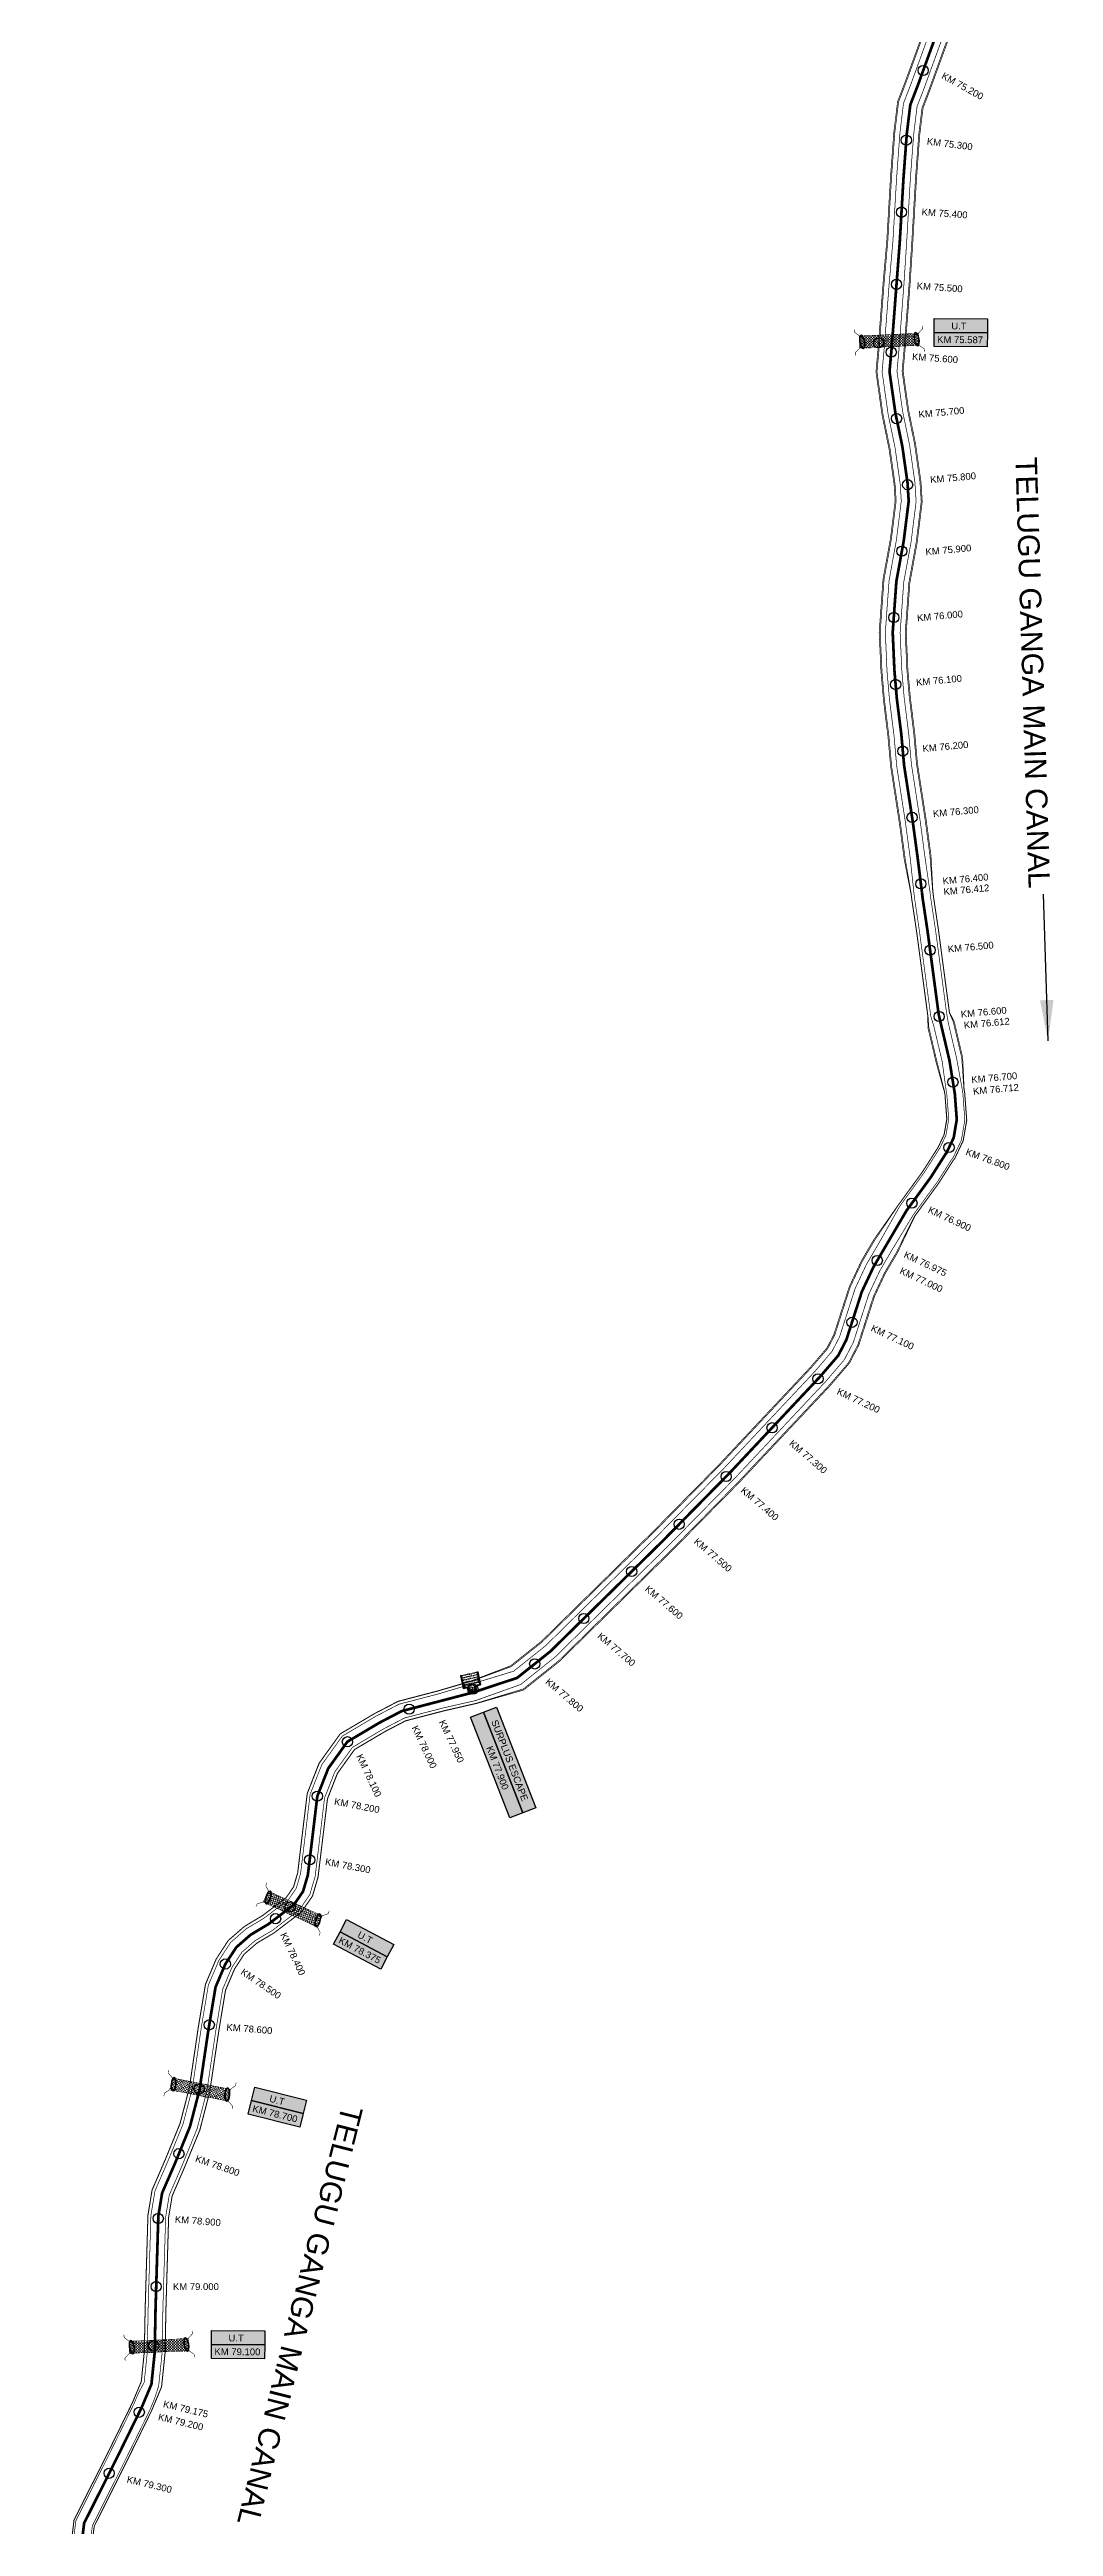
# Model space of a CAD drawing. Header units: inches. Extents: x 85036 to 260440, y 1649183 to 1742360.
# Drawn here: x 93345 to 94820, y 1663757 to 1667395 of the extents above; entities that cross this region are included whole.
import ezdxf

# ---------------------------------------------------------------- set-up
doc = ezdxf.new("R2010")
doc.units = ezdxf.units.IN
doc.header["$MEASUREMENT"] = 0
doc.header["$PDMODE"] = 32
doc.header["$PDSIZE"] = 15
doc.linetypes.add('ACAD_ISO02W100', pattern=[15, 12, -3])
for name, color, linetype in [('bed with', 5, 'Continuous'), ('chainage', 7, 'Continuous'), ('laying', 4, 'Continuous'), ('lining', 4, 'Continuous'), ('STREAM', 4, 'Continuous'), ('Stu coo', 3, 'Continuous'), ('top of bund', 1, 'Continuous'), ('UT', 173, 'ACAD_ISO02W100'), ('V', 6, 'Continuous'), ('ZSTU', 7, 'Continuous')]:
    doc.layers.add(name, color=color, linetype=linetype)
doc.styles.get("Standard").update_dxf_attribs({"font": 'arial.ttf'})
doc.dimstyles.get("Standard").update_dxf_attribs({"dimtxt": 0.18, "dimasz": 0.18, "dimexe": 0.18, "dimexo": 0.0625, "dimgap": 0.09, "dimtad": 0, "dimtih": 1, "dimtoh": 1, "dimdec": 4, "dimzin": 0, "dimdsep": 46, "dimtxsty": 'Standard', "dimcen": 0.09, "dimadec": 0, "dimazin": 0, "dimtfac": 1, "dimtdec": 4, "dimtofl": 0, "dimtmove": 0, "dimatfit": 3, "dimfxl": 1, "dimtolj": 1, "dimtzin": 0, "dimarcsym": 0})

# ---------------------------------------------------------------- blocks, each defined once
blk = doc.blocks.new('GGF')
at = {"layer": 'STREAM'}
h = blk.add_hatch(dxfattribs=at)
h.set_pattern_fill('DASH', color=256, scale=10, angle=-6.0827, style=0)
h.set_pattern_definition([(353.91726508, (-115347.3726, 1016.3876), (1.3754179499, 1.1105068496), [1.25, -1.25])])
h.paths.add_polyline_path([(406186.8, 1485623.9), (406186.3, 1485618.2), (406185.8, 1485612.4), (406242.6, 1485608.9), (406242.9, 1485614.6), (406243.1, 1485620.4)])
at = {"layer": 'laying', "linetype": 'ByBlock', "extrusion": (0, 0, -1)}
for centre in [(406188.8, 1485618.1), (406240.8, 1485615)]:
    blk.add_ellipse(centre, major_axis=(0.4, -6.37), ratio=0.388717, dxfattribs=at)
at = {"layer": 'laying', "linetype": 'ByBlock'}
for points in [[(406189.2, 1485612.2), (406189.1, 1485612.2), (406189.1, 1485612.2), (406188.9, 1485612.3), (406188.8, 1485612.4), (406188.5, 1485612.6), (406188.4, 1485612.8), (406188, 1485613.3), (406187.7, 1485613.9), (406187.3, 1485615.2), (406187.1, 1485615.9), (406186.9, 1485617.5), (406186.8, 1485618.3), (406186.8, 1485619.9), (406186.9, 1485620.7), (406187.2, 1485622.1), (406187.4, 1485622.7), (406187.7, 1485623.4), (406187.9, 1485623.6), (406188.1, 1485623.8), (406188.2, 1485623.9), (406188.4, 1485624), (406188.5, 1485624), (406188.6, 1485623.9), (406188.7, 1485623.9), (406189, 1485623.8), (406189.1, 1485623.6), (406189.4, 1485623.3), (406189.5, 1485623.1), (406190, 1485622.3), (406190.2, 1485621.6), (406190.6, 1485620), (406190.8, 1485619), (406190.9, 1485617.2), (406190.8, 1485616.3), (406190.6, 1485614.6), (406190.4, 1485613.9), (406190.1, 1485613), (406189.9, 1485612.8), (406189.6, 1485612.4), (406189.5, 1485612.4), (406189.3, 1485612.3), (406189.3, 1485612.2), (406189.2, 1485612.2)], [(406241.2, 1485609.1), (406241.1, 1485609.1), (406241, 1485609.1), (406240.8, 1485609.2), (406240.7, 1485609.3), (406240.5, 1485609.5), (406240.4, 1485609.6), (406240, 1485610.2), (406239.7, 1485610.7), (406239.3, 1485612), (406239.1, 1485612.8), (406238.9, 1485614.4), (406238.8, 1485615.2), (406238.8, 1485616.8), (406238.9, 1485617.6), (406239.1, 1485618.9), (406239.3, 1485619.5), (406239.7, 1485620.2), (406239.8, 1485620.4), (406240.1, 1485620.7), (406240.2, 1485620.8), (406240.4, 1485620.8), (406240.4, 1485620.8), (406240.6, 1485620.8), (406240.7, 1485620.8), (406241, 1485620.6), (406241.1, 1485620.5), (406241.4, 1485620.2), (406241.5, 1485620), (406241.9, 1485619.2), (406242.2, 1485618.5), (406242.6, 1485616.8), (406242.7, 1485615.9), (406242.8, 1485614.1), (406242.8, 1485613.1), (406242.6, 1485611.5), (406242.4, 1485610.7), (406242, 1485609.9), (406241.9, 1485609.6), (406241.6, 1485609.3), (406241.5, 1485609.2), (406241.3, 1485609.1), (406241.2, 1485609.1), (406241.2, 1485609.1)]]:
    blk.add_open_spline(points, degree=3, knots=[0, 0, 0, 0, 0.189072, 0.189072, 0.378144, 0.378144, 0.567217, 0.567217, 0.964238, 0.964238, 1.36126, 1.36126, 1.758281, 1.758281, 2.155303, 2.155303, 2.552324, 2.552324, 2.807761, 2.807761, 3.01244, 3.01244, 3.217119, 3.217119, 3.421798, 3.421798, 3.626477, 3.626477, 3.831155, 3.831155, 4.280923, 4.280923, 4.73069, 4.73069, 5.180458, 5.180458, 5.630225, 5.630225, 5.896844, 5.896844, 6.112115, 6.112115, 6.283185, 6.283185, 6.283185, 6.283185], dxfattribs=at)
at = {"layer": 'UT', "ltscale": 0.2, "const_width": 0.5}
for points in [[(406181, 1485605.6), (406181.2, 1485608.6), (406185.8, 1485612.4), (406186.3, 1485618.2), (406186.8, 1485623.9), (406182.5, 1485628), (406182.5, 1485631)], [(406185.8, 1485612.4), (406242.6, 1485608.9)], [(406186.8, 1485623.9), (406243.1, 1485620.4)], [(406247.7, 1485627.4), (406247.6, 1485624.4), (406243.1, 1485620.4), (406242.9, 1485614.6), (406242.6, 1485608.9), (406247.1, 1485604.9), (406247.3, 1485602)]]:
    blk.add_lwpolyline(points, dxfattribs=at)
blk = doc.blocks.new('RGRGFG')
at = {"layer": 'V'}
h = blk.add_hatch(color=4, dxfattribs=at)
h.paths.add_polyline_path([(245045.3, 1724876.5), (245045.3, 1724857.9), (245052.9, 1724857.9), (245052.9, 1724847.7), (245061.8, 1724847.7), (245061.8, 1724857.9), (245069.4, 1724857.9), (245069.4, 1724876.5), (245070.4, 1724876.5), (245070.4, 1724856.9), (245062.8, 1724856.9), (245062.8, 1724846.7), (245051.9, 1724846.7), (245051.9, 1724856.9), (245044.3, 1724856.9), (245044.3, 1724876.5)])
h.paths.add_polyline_path([(245070.4, 1724876.5), (245070.4, 1724856.9)], flags=17)
h.paths.add_polyline_path([(245062.8, 1724856.9), (245062.8, 1724846.7)], flags=17)
h.paths.add_polyline_path([(245062.8, 1724856.9), (245070.4, 1724856.9)], flags=17)
edge = h.paths.add_edge_path(flags=17)
edge.add_line((245051.9, 1724846.7), (245062.8, 1724846.7))
edge.add_line((245051.9, 1724846.7), (245062.8, 1724846.7))
edge = h.paths.add_edge_path(flags=17)
edge.add_line((245044.3, 1724876.5), (245044.3, 1724856.9))
edge.add_line((245044.3, 1724856.9), (245051.9, 1724856.9))
edge.add_line((245051.9, 1724856.9), (245051.9, 1724846.7))
at = {"layer": 'V', "color": 4}
for points in [[(245044.3, 1724876.5), (245044.3, 1724856.9), (245051.9, 1724856.9), (245051.9, 1724846.7)], [(245044.3, 1724876.5), (245044.3, 1724856.9), (245051.9, 1724856.9), (245051.9, 1724846.7), (245062.8, 1724846.7), (245062.8, 1724856.9), (245070.4, 1724856.9), (245070.4, 1724876.5)], [(245044.3, 1724876.5), (245045.3, 1724876.5)], [(245045.3, 1724876.5), (245045.3, 1724857.9), (245052.9, 1724857.9), (245052.9, 1724847.7), (245061.8, 1724847.7), (245061.8, 1724857.9), (245069.4, 1724857.9), (245069.4, 1724876.5)], [(245047.3, 1724874.8), (245047.3, 1724876.5)], [(245047.3, 1724871.3), (245047.3, 1724873)], [(245047.3, 1724868), (245047.3, 1724869.6)], [(245049.6, 1724874.8), (245049.6, 1724876.5)], [(245049.6, 1724871.3), (245049.6, 1724873)], [(245049.6, 1724868), (245049.6, 1724869.6)], [(245051.9, 1724846.7), (245062.8, 1724846.7), (245062.8, 1724856.9), (245070.4, 1724856.9), (245070.4, 1724876.5)], [(245051.9, 1724874.8), (245051.9, 1724876.5)], [(245051.9, 1724871.3), (245051.9, 1724873)], [(245051.9, 1724868), (245051.9, 1724869.6)], [(245054, 1724874.8), (245054, 1724876.5)], [(245054, 1724871.3), (245054, 1724873)], [(245054, 1724868), (245054, 1724869.6)], [(245055.9, 1724874.8), (245055.9, 1724876.5)], [(245055.9, 1724871.3), (245055.9, 1724873)], [(245055.9, 1724868), (245055.9, 1724869.6)], [(245058.1, 1724874.8), (245058.1, 1724876.5)], [(245058.1, 1724871.3), (245058.1, 1724873)], [(245058.1, 1724868), (245058.1, 1724869.6)], [(245060.5, 1724874.8), (245060.5, 1724876.5)], [(245060.5, 1724871.3), (245060.5, 1724873)], [(245060.5, 1724868), (245060.5, 1724869.6)], [(245070.4, 1724876.5), (245070.4, 1724856.9), (245062.8, 1724856.9), (245062.8, 1724846.7)], [(245070.4, 1724876.5), (245070.4, 1724856.9), (245062.8, 1724856.9), (245062.8, 1724846.7)], [(245063.1, 1724874.8), (245063.1, 1724876.5)], [(245063.1, 1724871.3), (245063.1, 1724873)], [(245063.1, 1724868), (245063.1, 1724869.6)], [(245065.3, 1724874.8), (245065.3, 1724876.5)], [(245065.3, 1724871.3), (245065.3, 1724873)], [(245065.3, 1724868), (245065.3, 1724869.6)], [(245067.7, 1724874.8), (245067.7, 1724876.5)], [(245067.7, 1724871.3), (245067.7, 1724873)], [(245067.7, 1724868), (245067.7, 1724869.6)], [(245069.4, 1724876.5), (245070.4, 1724876.5)], [(245047.3, 1724864.2), (245047.3, 1724865.8)], [(245047.3, 1724860.7), (245047.3, 1724862.4)], [(245049.6, 1724864.2), (245049.6, 1724865.8)], [(245049.6, 1724860.7), (245049.6, 1724862.4)], [(245051.9, 1724864.2), (245051.9, 1724865.8)], [(245051.9, 1724860.7), (245051.9, 1724862.4)], [(245054, 1724864.2), (245054, 1724865.8)], [(245054, 1724860.7), (245054, 1724862.4)], [(245054, 1724857.7), (245054, 1724859.3)], [(245054, 1724854.5), (245054, 1724856.1)], [(245054, 1724848.3), (245054, 1724853.5)], [(245055.9, 1724864.2), (245055.9, 1724865.8)], [(245055.9, 1724860.7), (245055.9, 1724862.4)], [(245055.9, 1724857.7), (245055.9, 1724859.3)], [(245055.9, 1724854.5), (245055.9, 1724856.1)], [(245055.9, 1724848.3), (245055.9, 1724853.5)], [(245058.1, 1724864.2), (245058.1, 1724865.8)], [(245058.1, 1724860.7), (245058.1, 1724862.4)], [(245058.1, 1724857.7), (245058.1, 1724859.3)], [(245058.1, 1724854.5), (245058.1, 1724856.1)], [(245058.1, 1724848.3), (245058.1, 1724853.5)], [(245060.5, 1724864.2), (245060.5, 1724865.8)], [(245060.5, 1724860.7), (245060.5, 1724862.4)], [(245060.5, 1724857.7), (245060.5, 1724859.3)], [(245060.5, 1724854.5), (245060.5, 1724856.1)], [(245060.5, 1724848.3), (245060.5, 1724853.5)], [(245063.1, 1724864.2), (245063.1, 1724865.8)], [(245063.1, 1724860.7), (245063.1, 1724862.4)], [(245065.3, 1724864.2), (245065.3, 1724865.8)], [(245065.3, 1724860.7), (245065.3, 1724862.4)], [(245067.7, 1724864.2), (245067.7, 1724865.8)], [(245067.7, 1724860.7), (245067.7, 1724862.4)]]:
    blk.add_lwpolyline(points, dxfattribs=at)

msp = doc.modelspace()

# ---------------------------------------------------------------- hatches: boundary and pattern name
at = {"layer": 'ZSTU'}
h = msp.add_hatch(color=252, dxfattribs=at)
h.set_gradient(color1=(167, 88, 159), color2=(127, 67, 121), one_color=1, tint=0.38, name='CYLINDER')
h.paths.add_polyline_path([(94722.4, 1666958.8), (94722.5, 1666979.2), (94644.3, 1666979.7), (94644.1, 1666959.3)])
h.paths.add_polyline_path([(94646, 1666961.6), (94718.7, 1666961.1), (94718.8, 1666976.4), (94646.1, 1666976.9)], flags=24)
h = msp.add_hatch(color=135, dxfattribs=at)
h.set_gradient(color1=(141, 177, 78), color2=(107, 135, 59), one_color=1, tint=0.38, name='CYLINDER')
h.paths.add_polyline_path([(94644.4, 1667000.2), (94644.3, 1666979.7), (94722.5, 1666979.2), (94722.7, 1666999.7)])
h.paths.add_polyline_path([(94666.9, 1666981.9), (94694.4, 1666981.7), (94694.5, 1666997), (94667, 1666997.1)], flags=24)
h = msp.add_hatch(color=252, dxfattribs=at)
h.set_gradient(color1=(167, 88, 159), color2=(127, 67, 121), one_color=1, tint=0.38, name='CYLINDER')
h.paths.add_polyline_path([(94020.9, 1664797.8), (94039.9, 1664805.2), (93982.2, 1664952.8), (93963.1, 1664945.4)])
h.paths.add_polyline_path([(93982.6, 1664902.1), (94008.8, 1664834.3), (94023.1, 1664839.8), (93996.9, 1664907.7)], flags=24)
h = msp.add_hatch(color=135, dxfattribs=at)
h.set_gradient(color1=(141, 177, 78), color2=(107, 135, 59), one_color=1, tint=0.38, name='CYLINDER')
h.paths.add_polyline_path([(94001.3, 1664960.1), (93982.2, 1664952.8), (94039.9, 1664805.2), (94059, 1664812.5)])
h.paths.add_polyline_path([(93989.9, 1664940.7), (94037.3, 1664817.8), (94051.8, 1664823.4), (94004.4, 1664946.3)], flags=24)
h = msp.add_hatch(color=135, dxfattribs=at)
h.set_gradient(color1=(141, 177, 78), color2=(107, 135, 59), one_color=1, tint=0.38, name='CYLINDER')
h.paths.add_polyline_path([(93781.1, 1664648.2), (93771.5, 1664630.1), (93840.8, 1664593.6), (93850.3, 1664611.7)])
h.paths.add_polyline_path([(93792.6, 1664621.6), (93817, 1664608.7), (93824.1, 1664622.2), (93799.7, 1664635.1)], flags=24)
h = msp.add_hatch(color=252, dxfattribs=at)
h.set_gradient(color1=(167, 88, 159), color2=(127, 67, 121), one_color=1, tint=0.38, name='CYLINDER')
h.paths.add_polyline_path([(93831.2, 1664575.5), (93840.8, 1664593.6), (93771.5, 1664630.1), (93762, 1664612)])
h.paths.add_polyline_path([(93764.8, 1664613.2), (93829, 1664579.3), (93836.2, 1664592.8), (93771.9, 1664626.8)], flags=24)
h = msp.add_hatch(color=135, dxfattribs=at)
h.set_gradient(color1=(141, 177, 78), color2=(107, 135, 59), one_color=1, tint=0.38, name='CYLINDER')
h.paths.add_polyline_path([(93646.4, 1664402.2), (93641.4, 1664382.3), (93717.3, 1664363.3), (93722.3, 1664383.1)])
h.paths.add_polyline_path([(93663.9, 1664379.1), (93690.6, 1664372.3), (93694.3, 1664387.1), (93667.6, 1664393.9)], flags=24)
h = msp.add_hatch(color=252, dxfattribs=at)
h.set_gradient(color1=(167, 88, 159), color2=(127, 67, 121), one_color=1, tint=0.38, name='CYLINDER')
h.paths.add_polyline_path([(93712.3, 1664343.4), (93717.3, 1664363.3), (93641.4, 1664382.3), (93636.4, 1664362.5)])
h.paths.add_polyline_path([(93638.8, 1664364.3), (93709.3, 1664346.6), (93713.1, 1664361.4), (93642.6, 1664379.2)], flags=24)
h = msp.add_hatch(color=135, dxfattribs=at)
h.set_gradient(color1=(141, 177, 78), color2=(107, 135, 59), one_color=1, tint=0.38, name='CYLINDER')
h.paths.add_polyline_path([(93582.6, 1664044.5), (93582.5, 1664024), (93660.8, 1664023.5), (93660.9, 1664044)])
h.paths.add_polyline_path([(93605.1, 1664026.2), (93632.7, 1664026), (93632.8, 1664041.3), (93605.2, 1664041.4)], flags=24)
h = msp.add_hatch(color=252, dxfattribs=at)
h.set_gradient(color1=(167, 88, 159), color2=(127, 67, 121), one_color=1, tint=0.38, name='CYLINDER')
h.paths.add_polyline_path([(93660.6, 1664003.1), (93660.8, 1664023.5), (93582.5, 1664024), (93582.4, 1664003.6)])
h.paths.add_polyline_path([(93584.3, 1664005.9), (93656.9, 1664005.4), (93657.1, 1664020.7), (93584.4, 1664021.2)], flags=24)

# ---------------------------------------------------------------- linework, layer by layer
for p in [(94628.2, 1667364.6), (94603.4, 1667262.2), (94596.3, 1667156.3), (94589, 1667050.4), (94581.3, 1666950.7), (94589.1, 1666853.1), (94605.3, 1666756.1), (94596.9, 1666658.4), (94585, 1666560.9), (94587.7, 1666462.6), (94598.2, 1666364.8), (94611.9, 1666267.4), (94624.8, 1666169.8), (94638.3, 1666072.3), (94651.6, 1665974.8), (94671.9, 1665878.5), (94666.1, 1665782.4), (94611.6, 1665700.6), (94560.7, 1665616.4), (94523.6, 1665525.6), (94473.6, 1665442.5), (94406.2, 1665370.7), (94338.8, 1665299.1), (94269.7, 1665228.9), (94199.9, 1665159.5), (94129.7, 1665090.5), (94057.5, 1665023.8), (93872.9, 1664957.3), (93782.3, 1664909.5), (93738.1, 1664829.5), (93726.9, 1664736), (93676.8, 1664649.5), (93603, 1664582.9), (93579.3, 1664493.4), (93534.8, 1664304.3), (93504.4, 1664209), (93501.4, 1664109), (93476.5, 1663924.4), (93432.3, 1663834.8)]:
    msp.add_point(p)
at = {"color": 2}
for p in [(94562.5, 1666964.5), (93966.7, 1664986.7), (93698.3, 1664667), (93564.4, 1664399.6), (93497.7, 1664021.8)]:
    msp.add_point(p, dxfattribs=at)
at = {"layer": 'bed with', "const_width": 1}
for points in [[(94694.6, 1667567.1), (94685.5, 1667544.2), (94637.5, 1667419.8), (94610.3, 1667344.9), (94599, 1667315.7), (94598.9, 1667313.4), (94594, 1667272.6), (94589.1, 1667206.7), (94583.7, 1667113.7), (94578.2, 1667051.2)], [(94713.6, 1667560.2), (94704.4, 1667536.8), (94656.5, 1667412.7), (94629.3, 1667337.8), (94619.2, 1667311.7), (94614.2, 1667270.6), (94609.3, 1667205.3), (94603.9, 1667112.3), (94599.8, 1667049.5)], [(94578.2, 1667051.2), (94570.9, 1666956.3), (94567.8, 1666922), (94576.6, 1666860), (94586.9, 1666810.2), (94594.4, 1666757.4), (94596, 1666732.1), (94588.9, 1666675.2), (94578.1, 1666615.5), (94574.1, 1666560.6)], [(94599.8, 1667049.5), (94592.6, 1666954.5), (94589.7, 1666922.6), (94598, 1666863.7), (94608.3, 1666813.9), (94616, 1666759.6), (94617.8, 1666731.5), (94610.4, 1666671.9), (94599.6, 1666612.8), (94595.8, 1666559.4)], [(94574.1, 1666560.6), (94572.6, 1666539.1), (94575, 1666482.7), (94578.7, 1666440.3), (94585.3, 1666387.8), (94589.3, 1666342.7), (94602.2, 1666259.3), (94609.2, 1666206.9), (94614.6, 1666156.1)], [(94595.8, 1666559.4), (94594.3, 1666538.8), (94596.7, 1666484.1), (94600.3, 1666442.6), (94606.9, 1666390.2), (94610.9, 1666345.4), (94623.7, 1666262.4), (94630.7, 1666209.7), (94638, 1666159)], [(94614.6, 1666156.1), (94615.8, 1666146.7), (94622.8, 1666099.3), (94639.3, 1665975.5), (94643.8, 1665960.6)], [(94638, 1666159), (94639.1, 1666149.9), (94646.2, 1666102.6), (94662.6, 1665979.8), (94665, 1665965.6)], [(94643.8, 1665960.6), (94656.1, 1665908.6), (94662.1, 1665864.8)], [(94665, 1665965.6), (94677.4, 1665912.9), (94685.4, 1665868.5)], [(94662.1, 1665864.8), (94663, 1665859.6), (94665.7, 1665823.8), (94661.6, 1665800.4), (94652.3, 1665780.8), (94651.8, 1665780.3), (94629.3, 1665745), (94593.8, 1665696.2), (94563.3, 1665642.2)], [(94685.4, 1665868.5), (94686.4, 1665862.4), (94689.4, 1665822.7), (94684.3, 1665793.2), (94671.9, 1665767), (94670.4, 1665765.5), (94648.9, 1665731.7), (94613.5, 1665683.3), (94582, 1665631.3)], [(94563.3, 1665642.2), (94551.4, 1665621.9)], [(94582, 1665631.3), (94569.9, 1665610.6)], [(94551.4, 1665621.9), (94545.1, 1665611.3), (94528, 1665574.7), (94505.3, 1665504.1), (94494.2, 1665482.8), (94468.7, 1665453), (94335.3, 1665311), (94237.3, 1665211.5), (94073.3, 1665050.3), (94026.4, 1665013), (93964.3, 1664994.1)], [(94569.9, 1665610.6), (94564.4, 1665601.2), (94548.2, 1665566.7), (94525.4, 1665495.7), (94512.3, 1665470.6), (94484.8, 1665438.5), (94350.9, 1665296), (94252.7, 1665196.2), (94087.7, 1665034.1), (94036.9, 1664993.6), (93970.6, 1664969.9)], [(93916.3, 1664979.8), (93867, 1664966.9)], [(93964.3, 1664994.1), (93916.3, 1664979.8)], [(93867, 1664966.9), (93858.2, 1664964.6), (93824.6, 1664947.2), (93774.8, 1664917.7), (93744.6, 1664875.6), (93727.5, 1664832.1), (93720.5, 1664773.2), (93713.5, 1664715.9), (93707.2, 1664694.3), (93695.8, 1664677.6), (93660, 1664650.4), (93633.6, 1664634.6), (93610.7, 1664614.6), (93593.4, 1664588), (93578, 1664551.9), (93567.4, 1664488), (93554.5, 1664400.5), (93540.7, 1664347.5), (93519.2, 1664294.8), (93499.6, 1664249.7), (93493.6, 1664213.5), (93490.5, 1664109.2)], [(93873.8, 1664946.3), (93866.1, 1664944.3), (93835.2, 1664928.2), (93789.8, 1664901.3), (93763.8, 1664865.2), (93748.7, 1664826.8), (93742, 1664770.6), (93734.9, 1664711.5), (93727, 1664684.8), (93712.4, 1664663.4), (93710.2, 1664661.4), (93672.2, 1664632.4), (93646.4, 1664617), (93627.2, 1664600.2), (93612.6, 1664577.8), (93599, 1664545.7), (93588.9, 1664484.6), (93575.8, 1664396.2), (93561.4, 1664340.7), (93539.2, 1664286.4), (93520.6, 1664243.5), (93515.3, 1664211.4), (93512.2, 1664109.2)], [(93921.8, 1664958.8), (93873.8, 1664946.3)], [(93970.6, 1664969.9), (93921.8, 1664958.8)], [(93490.5, 1664109.2), (93489.5, 1664075.8), (93488.4, 1664013.2), (93483.7, 1663968.3), (93475.1, 1663952.1)], [(93512.2, 1664109.2), (93511.2, 1664075.3), (93510.1, 1664011.9), (93505, 1663962.9), (93498.2, 1663942.4)], [(93475.1, 1663952.1), (93468.8, 1663937.1), (93433.7, 1663865.5), (93383.4, 1663765.2), (93379.3, 1663732.3), (93378.5, 1663653.5), (93372.8, 1663592.3), (93362.4, 1663543.9), (93350.4, 1663487.1), (93348.2, 1663455.7), (93351.1, 1663401.6), (93353.1, 1663348.8), (93350.8, 1663214.2), (93351.6, 1663143.7)], [(93498.2, 1663942.4), (93491.6, 1663926.8), (93456.1, 1663854.4), (93407.6, 1663757.8), (93404.3, 1663730.7), (93403.5, 1663652.3), (93397.5, 1663588.5), (93386.9, 1663538.7), (93375.2, 1663483.6), (93373.2, 1663455.5), (93376.1, 1663402.8), (93378.1, 1663349), (93375.8, 1663214.1), (93376.6, 1663143.8)]]:
    msp.add_lwpolyline(points, dxfattribs=at)
at = {"layer": 'lining', "const_width": 1}
for points in [[(94687.4, 1667569.4), (94678.5, 1667546.9), (94630.5, 1667422.5), (94603.2, 1667347.6), (94591.5, 1667317.1), (94591.5, 1667313.9), (94586.5, 1667273.3), (94581.6, 1667207.1), (94576.2, 1667114.2), (94570.7, 1667051.8)], [(94720.5, 1667557), (94711.4, 1667534.1), (94663.6, 1667410.1), (94636.3, 1667335.2), (94626.5, 1667309.9), (94621.6, 1667269.9), (94616.8, 1667204.8), (94611.4, 1667111.8), (94607.3, 1667049)], [(94570.7, 1667051.8), (94563.5, 1666956.9), (94560.3, 1666921.8), (94569.2, 1666858.7), (94579.5, 1666808.9), (94586.9, 1666756.6), (94588.5, 1666732.3), (94581.5, 1666676.4), (94570.6, 1666616.5), (94566.6, 1666561)], [(94607.3, 1667049), (94600, 1666953.9), (94597.2, 1666922.7), (94605.4, 1666865), (94615.6, 1666815.2), (94623.4, 1666760.4), (94625.3, 1666731.2), (94617.8, 1666670.8), (94607.1, 1666611.9), (94603.3, 1666559.7)], [(94566.6, 1666561), (94565, 1666539.2), (94567.6, 1666482.2), (94571.3, 1666439.5), (94577.8, 1666387), (94581.9, 1666341.8), (94594.8, 1666258.3), (94601.8, 1666206), (94610.6, 1666155.6)], [(94603.3, 1666559.7), (94601.8, 1666538.7), (94604.2, 1666484.6), (94607.8, 1666443.4), (94614.3, 1666391), (94618.3, 1666346.3), (94631.1, 1666263.5), (94638.2, 1666210.7), (94642, 1666159.5)], [(94610.6, 1666155.6), (94611.8, 1666146.2), (94618.9, 1666098.7), (94635.4, 1665974.8), (94636.5, 1665958.9)], [(94642, 1666159.5), (94643.1, 1666150.5), (94650.2, 1666103.2), (94666.5, 1665980.5), (94672.3, 1665967.3)], [(94636.5, 1665958.9), (94648.7, 1665907.2), (94659.7, 1665864.4)], [(94672.3, 1665967.3), (94684.8, 1665914.3), (94687.9, 1665868.9)], [(94659.7, 1665864.4), (94660.5, 1665859.3), (94663.2, 1665823.9), (94659.2, 1665801.2), (94650.2, 1665782.3), (94649.9, 1665781.9), (94627.3, 1665746.4), (94591.7, 1665697.6), (94556.8, 1665646)], [(94687.9, 1665868.9), (94688.9, 1665862.6), (94691.9, 1665822.6), (94686.7, 1665792.5), (94674, 1665765.5), (94672.3, 1665763.9), (94650.9, 1665730.3), (94615.6, 1665681.9), (94588.5, 1665627.5)], [(94556.8, 1665646), (94544.9, 1665625.7)], [(94544.9, 1665625.7), (94538.5, 1665614.8), (94521, 1665577.5), (94498.3, 1665507), (94487.9, 1665487), (94463.1, 1665458.1), (94329.9, 1665316.2), (94232, 1665216.8), (94068.4, 1665056), (94022.8, 1665019.7), (93963.2, 1664997.9)], [(94576.2, 1665606.6), (94571, 1665597.7), (94555.2, 1665564), (94532.3, 1665492.8), (94518.6, 1665466.3), (94490.4, 1665433.5), (94356.3, 1665290.8), (94258, 1665190.9), (94092.7, 1665028.4), (94040.6, 1664986.9), (93971.6, 1664966)], [(94588.5, 1665627.5), (94576.2, 1665606.6)], [(93915.2, 1664983.8), (93866.1, 1664971)], [(93963.2, 1664997.9), (93915.2, 1664983.8)], [(93866.1, 1664971), (93856.7, 1664968.5), (93822.6, 1664950.8), (93771.9, 1664920.8), (93740.9, 1664877.6), (93723.5, 1664833.2), (93716.3, 1664773.7), (93709.5, 1664716.7), (93703.4, 1664696.1), (93692.7, 1664680.5), (93657.7, 1664653.8), (93631.2, 1664638), (93607.5, 1664617.4), (93589.7, 1664590), (93574, 1664553), (93563.3, 1664488.6), (93550.4, 1664401.4), (93536.8, 1664348.8), (93515.3, 1664296.4), (93495.6, 1664250.8), (93489.5, 1664213.9), (93486.4, 1664109.1)], [(93875.4, 1664942.4), (93867.6, 1664940.4), (93837.2, 1664924.6), (93792.6, 1664898.2), (93767.4, 1664863.2), (93752.8, 1664825.8), (93746.1, 1664770.2), (93738.9, 1664710.6), (93730.8, 1664683), (93715.5, 1664660.7), (93713, 1664658.2), (93674.5, 1664628.9), (93648.9, 1664613.6), (93630.4, 1664597.5), (93616.3, 1664575.8), (93603, 1664544.6), (93593, 1664484), (93579.8, 1664395.4), (93565.3, 1664339.3), (93543, 1664284.8), (93524.6, 1664242.3), (93519.4, 1664211), (93516.4, 1664109)], [(93922.8, 1664954.8), (93875.4, 1664942.4)], [(93971.6, 1664966), (93922.8, 1664954.8)], [(93486.4, 1664109.1), (93485.4, 1664075.9), (93484.2, 1664013.5), (93479.7, 1663969.4), (93472.8, 1663953.1)], [(93516.4, 1664109), (93515.4, 1664075.2), (93514.2, 1664011.7), (93509, 1663961.8), (93500.5, 1663941.5)], [(93472.8, 1663953.1), (93466.6, 1663938.1), (93431.5, 1663866.6), (93380.9, 1663765.9), (93376.8, 1663732.5), (93376, 1663653.7), (93370.3, 1663592.7), (93360, 1663544.4), (93347.9, 1663487.4), (93345.7, 1663455.7), (93348.6, 1663401.5), (93350.6, 1663348.7), (93348.3, 1663214.2), (93349.1, 1663143.8)], [(93500.5, 1663941.5), (93493.9, 1663925.7), (93458.3, 1663853.3), (93410.1, 1663757.1), (93406.8, 1663730.5), (93406, 1663652.1), (93400, 1663588.1), (93389.3, 1663538.1), (93377.7, 1663483.3), (93375.7, 1663455.5), (93378.6, 1663402.9), (93380.6, 1663349.1), (93378.3, 1663214.1), (93379.1, 1663144.1)]]:
    msp.add_lwpolyline(points, dxfattribs=at)
at = {"layer": 'top of bund', "const_width": 1}
for points in [[(94686.1, 1667570.3), (94677.1, 1667547.5), (94629.1, 1667423), (94601.8, 1667348.1), (94590, 1667317.4), (94590, 1667314), (94585, 1667273.5), (94580.1, 1667207.2), (94574.7, 1667114.3), (94569.2, 1667051.9)], [(94721.8, 1667556.4), (94712.8, 1667533.5), (94665, 1667409.5), (94637.7, 1667334.7), (94628, 1667309.5), (94623.1, 1667269.7), (94618.3, 1667204.7), (94612.9, 1667111.7), (94608.8, 1667048.8)], [(94569.2, 1667051.9), (94562, 1666957.1), (94558.8, 1666921.8), (94567.7, 1666858.4), (94578, 1666808.7), (94585.4, 1666756.5), (94587, 1666732.4), (94580, 1666676.6), (94569.1, 1666616.7), (94565.1, 1666561.3)], [(94608.8, 1667048.8), (94601.5, 1666953.8), (94598.7, 1666922.8), (94606.9, 1666865.2), (94617.1, 1666815.5), (94624.9, 1666760.6), (94626.8, 1666731.2), (94619.3, 1666670.6), (94608.6, 1666611.7), (94604.8, 1666559.7)], [(94565.1, 1666561.3), (94563.5, 1666539.3), (94566.1, 1666482.1), (94569.8, 1666439.4), (94576.3, 1666386.9), (94580.4, 1666341.6), (94593.3, 1666258.1), (94600.3, 1666205.8), (94610.1, 1666155.6)], [(94604.8, 1666559.7), (94603.3, 1666538.7), (94605.7, 1666484.7), (94609.3, 1666443.6), (94615.8, 1666391.1), (94619.8, 1666346.4), (94632.6, 1666263.7), (94639.7, 1666210.9), (94642.5, 1666159.6)], [(94610.1, 1666155.6), (94611.3, 1666146.1), (94618.4, 1666098.7), (94634.9, 1665974.7), (94635.1, 1665958.5)], [(94642.5, 1666159.6), (94643.6, 1666150.5), (94650.7, 1666103.2), (94667, 1665980.6), (94673.7, 1665967.7)], [(94635.1, 1665958.5), (94647.3, 1665906.9), (94659.2, 1665864.3)], [(94673.7, 1665967.7), (94686.2, 1665914.6), (94688.4, 1665869)], [(94659.2, 1665864.3), (94660, 1665859.3), (94662.6, 1665824), (94658.7, 1665801.3), (94649.8, 1665782.6), (94649.5, 1665782.2), (94626.9, 1665746.7), (94591.3, 1665697.8), (94555.5, 1665646.8)], [(94688.4, 1665869), (94689.4, 1665862.7), (94692.4, 1665822.5), (94687.2, 1665792.3), (94674.4, 1665765.3), (94672.7, 1665763.6), (94651.3, 1665730), (94616.1, 1665681.6), (94589.8, 1665626.7)], [(94555.5, 1665646.8), (94543.7, 1665626.7)], [(94543.7, 1665626.7), (94537.2, 1665615.5), (94519.6, 1665578), (94496.9, 1665507.6), (94486.7, 1665487.9), (94462, 1665459.1), (94328.8, 1665317.2), (94231, 1665217.9), (94067.4, 1665057.1), (94022.1, 1665021), (93963.1, 1664998.4)], [(94577.5, 1665605.8), (94572.3, 1665597), (94556.6, 1665563.4), (94533.7, 1665492.2), (94519.8, 1665465.5), (94491.5, 1665432.5), (94357.4, 1665289.7), (94259, 1665189.8), (94093.7, 1665027.3), (94041.3, 1664985.5), (93971.7, 1664965.5)], [(94589.8, 1665626.7), (94577.5, 1665605.8)], [(93915.1, 1664984.3), (93866.1, 1664971.5)], [(93963.1, 1664998.4), (93915.1, 1664984.3)], [(93866.1, 1664971.5), (93856.6, 1664969), (93822.4, 1664951.2), (93771.6, 1664921.2), (93740.4, 1664877.9), (93723, 1664833.3), (93715.8, 1664773.8), (93709, 1664716.8), (93702.9, 1664696.3), (93692.4, 1664680.9), (93657.4, 1664654.2), (93630.9, 1664638.4), (93607.1, 1664617.7), (93589.3, 1664590.2), (93573.5, 1664553.2), (93562.8, 1664488.7), (93549.9, 1664401.5), (93536.3, 1664349), (93514.9, 1664296.6), (93495.1, 1664251), (93489, 1664213.9), (93485.9, 1664109.3)], [(93876.1, 1664942.1), (93867.8, 1664939.9), (93837.4, 1664924.1), (93793, 1664897.8), (93767.9, 1664862.9), (93753.3, 1664825.7), (93746.6, 1664770.1), (93739.4, 1664710.5), (93731.3, 1664682.8), (93715.9, 1664660.4), (93713.3, 1664657.8), (93674.8, 1664628.5), (93649.2, 1664613.2), (93630.8, 1664597.2), (93616.8, 1664575.6), (93603.5, 1664544.4), (93593.5, 1664483.9), (93580.3, 1664395.3), (93565.8, 1664339.2), (93543.4, 1664284.6), (93525.1, 1664242.2), (93519.9, 1664210.9), (93516.9, 1664109.1)], [(93923, 1664954.3), (93876.1, 1664942.1)], [(93971.7, 1664965.5), (93923, 1664954.3)], [(93485.9, 1664109.3), (93484.9, 1664075.9), (93483.7, 1664013.5), (93479.2, 1663969.5), (93472.4, 1663953.3)], [(93516.9, 1664109.1), (93515.9, 1664075.2), (93514.7, 1664011.6), (93509.5, 1663961.7), (93501, 1663941.3)], [(93472.4, 1663953.3), (93466.1, 1663938.4), (93431, 1663866.8), (93380.4, 1663766.1), (93376.3, 1663732.5), (93375.5, 1663653.7), (93369.8, 1663592.8), (93359.5, 1663544.5), (93347.4, 1663487.5), (93345.2, 1663455.7), (93348.1, 1663401.5), (93350.1, 1663348.7), (93347.8, 1663214.2), (93348.6, 1663144)], [(93501, 1663941.3), (93494.3, 1663925.5), (93458.8, 1663853), (93410.6, 1663757), (93407.3, 1663730.5), (93406.5, 1663652.1), (93400.5, 1663588.1), (93389.8, 1663538), (93378.2, 1663483.2), (93376.2, 1663455.5), (93379.1, 1663402.9), (93381.1, 1663349.1), (93378.8, 1663214.1), (93379.6, 1663144)]]:
    msp.add_lwpolyline(points, dxfattribs=at)
at = {"layer": 'V', "color": 1, "const_width": 4}
for points in [[(94704, 1667563.4), (94694.9, 1667540.5), (94647, 1667416.3), (94619.8, 1667341.4), (94609.1, 1667313.8), (94609.1, 1667312.8), (94604.1, 1667271.6), (94599.2, 1667206), (94593.8, 1667113), (94589, 1667050.4)], [(94589, 1667050.4), (94581.7, 1666955.4), (94578.7, 1666922.3), (94587.3, 1666861.8), (94597.6, 1666812.1), (94605.2, 1666758.5), (94606.9, 1666731.8), (94599.6, 1666673.6), (94588.8, 1666614.2), (94584.9, 1666560.1)], [(94584.9, 1666560.1), (94583.4, 1666539), (94585.9, 1666483.4), (94589.5, 1666441.5), (94596.1, 1666389), (94600.1, 1666344), (94612.9, 1666260.9), (94620, 1666208.3), (94626.3, 1666157.9)], [(94626.3, 1666157.6), (94627.4, 1666148.3), (94634.5, 1666101), (94651, 1665977.6), (94654.4, 1665963.1)], [(94654.4, 1665963.1), (94666.7, 1665910.7), (94673.8, 1665866.7)], [(94673.8, 1665866.7), (94674.7, 1665861), (94677.5, 1665823.3), (94673, 1665796.8), (94662.1, 1665773.9), (94661.1, 1665772.9), (94639.1, 1665738.3), (94603.7, 1665689.7), (94572.6, 1665636.7)], [(94572.6, 1665636.7), (94560.6, 1665616.2)], [(94560.6, 1665616.2), (94554.8, 1665606.2), (94538.1, 1665570.7), (94515.3, 1665499.9), (94503.3, 1665476.7), (94476.7, 1665445.8), (94343.1, 1665303.5), (94245, 1665203.9), (94080.5, 1665042.2), (94031.7, 1665003.3), (93967.4, 1664982)], [(93967.4, 1664982), (93919, 1664969.3)], [(93871.4, 1664956.9), (93862.2, 1664954.5), (93829.9, 1664937.7), (93782.3, 1664909.5), (93754.2, 1664870.4), (93738.1, 1664829.5), (93731.2, 1664771.9), (93724.2, 1664713.7), (93717.1, 1664689.5), (93704, 1664670.4), (93703.1, 1664669.6), (93666.1, 1664641.4), (93640, 1664625.8), (93619, 1664607.4), (93603, 1664582.9), (93588.5, 1664548.8), (93578.1, 1664486.3), (93565.1, 1664398.4), (93551, 1664344.1), (93529.2, 1664290.6), (93510.1, 1664246.6), (93504.5, 1664212.4), (93501.4, 1664109)], [(93919, 1664969.3), (93871.4, 1664956.9)], [(93501.4, 1664109), (93500.4, 1664075.6), (93499.2, 1664012.6), (93494.4, 1663965.6), (93486.7, 1663947.3)], [(93486.7, 1663947.3), (93480.2, 1663931.9), (93444.9, 1663859.9), (93395.5, 1663761.5), (93391.8, 1663731.5), (93391, 1663652.9), (93385.2, 1663590.4), (93374.7, 1663541.3), (93362.8, 1663485.3), (93360.7, 1663455.6), (93363.6, 1663402.2), (93365.6, 1663348.9), (93363.3, 1663214.1), (93364.1, 1663144.3)]]:
    msp.add_lwpolyline(points, dxfattribs=at)
at = {"layer": 'ZSTU', "color": 252}
for points in [[(94644.3, 1666979.7), (94722.5, 1666979.2), (94722.4, 1666958.8), (94644.1, 1666959.3)], [(93982.2, 1664952.8), (94039.9, 1664805.2), (94020.9, 1664797.8), (93963.1, 1664945.4)], [(93771.5, 1664630.1), (93840.8, 1664593.6), (93831.2, 1664575.5), (93762, 1664612)], [(93641.4, 1664382.3), (93717.3, 1664363.3), (93712.3, 1664343.4), (93636.4, 1664362.5)], [(93582.5, 1664024), (93660.8, 1664023.5), (93660.6, 1664003.1), (93582.4, 1664003.6)]]:
    msp.add_lwpolyline(points, close=True, dxfattribs=at)
at = {"layer": 'ZSTU', "color": 135}
for points in [[(94644.4, 1667000.2), (94722.7, 1666999.7), (94722.5, 1666979.2), (94644.3, 1666979.7)], [(94001.3, 1664960.1), (94059, 1664812.5), (94039.9, 1664805.2), (93982.2, 1664952.8)], [(93781.1, 1664648.2), (93850.3, 1664611.7), (93840.8, 1664593.6), (93771.5, 1664630.1)], [(93646.4, 1664402.2), (93722.3, 1664383.1), (93717.3, 1664363.3), (93641.4, 1664382.3)], [(93582.6, 1664044.5), (93660.9, 1664044), (93660.8, 1664023.5), (93582.5, 1664024)]]:
    msp.add_lwpolyline(points, close=True, dxfattribs=at)

# ---------------------------------------------------------------- block references
at = {"layer": 'laying', "color": 6, "linetype": 'ByBlock', "zscale": 1.539389526941385}
for p, xscale, yscale, rotation in [((-279107.3, -674291.1), 1.539389527178135, 1.539389526943978, 6.224255236007997), ((-1316825.3, -240997.8), 1.53938952722141, 1.539389526952164, 338.7846747470471), ((-824742.3, -521429.3), 1.539389527201633, 1.539389526952164, 352.5044649915499), ((-280180.2, -677236.9), 1.539389527178135, 1.539389526943978, 6.224255236007997)]:
    msp.add_blockref('GGF', p, dxfattribs=dict(at, xscale=xscale, yscale=yscale, rotation=rotation))
at = {"layer": 'V', "color": 4, "rotation": 11.9740500687704}
msp.add_blockref('RGRGFG', (212093.5, -73178.3), dxfattribs=at)

# ---------------------------------------------------------------- texts
at = {"layer": 'chainage', "color": 0}
for s, rotation, p in [('KM 75.200', 331.114, (94654.1, 1667353.6)), ('KM 75.300', 352.903, (94633.1, 1667255.7)), ('KM 75.400', 356.0287, (94625.6, 1667151.9)), ('KM 75.500', 356.0287, (94618.4, 1667043.3)), ('KM 75.600', 356.0287, (94611.6, 1666939.3)), ('KM 75.700', 5.2693, (94621.8, 1666854.2)), ('KM 75.800', 5.2693, (94638.9, 1666758.2)), ('KM 75.900', 5.2693, (94632, 1666652.3)), ('KM 76.000', 5.2693, (94619.6, 1666555.2)), ('KM 76.100', 5.2693, (94618.2, 1666460.6)), ('KM 76.200', 5.2693, (94627.7, 1666363.3)), ('KM 76.300', 5.2693, (94643, 1666267.7)), ('KM 76.400', 5.2693, (94657.2, 1666168.8)), ('KM 76.500', 5.2693, (94664.8, 1666068.8)), ('KM 76.600', 5.2693, (94683.9, 1665973.1)), ('KM 76.700', 5.2693, (94699.4, 1665876.9)), ('KM 76.800', 339.8564, (94689.7, 1665772)), ('KM 76.900', 334.906, (94634.3, 1665687.4)), ('KM 77.000', 334.906, (94592.7, 1665597.7)), ('KM 77.100', 334.906, (94550.4, 1665513.4)), ('KM 77.200', 334.906, (94500.4, 1665420.4)), ('KM 77.300', 319.5468, (94430.3, 1665346.1)), ('KM 77.400', 319.5468, (94359.2, 1665277.1)), ('KM 77.500', 319.5468, (94290.4, 1665201.9)), ('KM 77.600', 319.5468, (94218.5, 1665132.3)), ('KM 77.700', 319.5468, (94148.7, 1665063.1)), ('KM 77.800', 319.5468, (94072.2, 1664996)), ('KM 78.000', 295.1372, (93876.4, 1664930.2)), ('KM 78.100', 295.1372, (93795.1, 1664888.3)), ('KM 78.200', 349.3378, (93762.2, 1664817)), ('KM 78.300', 349.3378, (93748.9, 1664728.5)), ('KM 78.400', 295.1372, (93683.3, 1664626.1)), ('KM 78.500', 325.9645, (93624.5, 1664568.7)), ('KM 78.600', 355.4869, (93604.3, 1664485.3)), ('KM 78.800', 340.8771, (93557.9, 1664293)), ('KM 78.900', 355.5949, (93528.5, 1664203.1)), ('KM 79.000', 359.9694, (93525.9, 1664104)), ('KM 79.200', 346.4996, (93503.5, 1663913.2)), ('KM 79.300', 346.4996, (93457.4, 1663821.4))]:
    msp.add_text(s, height=10, rotation=rotation, dxfattribs=at).set_placement(p)
at = {"layer": 'chainage', "color": 1}
for rotation, p in [(271.7644, (94763.6, 1666796.2)), (255.8875, (93774.6, 1664377.3))]:
    msp.add_text('TELUGU GANGA MAIN CANAL', height=31.655, rotation=rotation, dxfattribs=at).set_placement(p)
at = {"layer": 'chainage', "color": 6}
for s, rotation, p in [('KM 76.412', 5.2693, (94658.5, 1666153)), ('KM 76.612', 5.2693, (94688.4, 1665957)), ('KM 76.712', 5.2693, (94701.8, 1665859.9)), ('KM 76.975', 334.906, (94598.7, 1665621.4)), ('KM 77.950', 295.1372, (93916.4, 1664938.5)), ('KM 79.175', 346.4996, (93510.8, 1663932.2))]:
    msp.add_text(s, height=10, rotation=rotation, dxfattribs=at).set_placement(p)
at = {"layer": 'Stu coo', "color": 0}
for s, rotation, p in [('U.T', 359.6078, (94669.4, 1666984.3)), ('KM 75.587', 359.6078, (94648.6, 1666964.3)), ('KM 78.375', 332.1683, (93768.3, 1664614.4)), ('U.T', 332.1683, (93796, 1664622.6)), ('KM 78.700', 345.8881, (93642, 1664366.3)), ('U.T', 345.8881, (93666.9, 1664380.8)), ('U.T', 359.6078, (93607.6, 1664028.6)), ('KM 79.100', 359.6078, (93586.9, 1664008.6))]:
    msp.add_text(s, height=10, rotation=rotation, dxfattribs=at).set_placement(p)
at = {"layer": 'Stu coo', "color": 6}
for s, p in [('SURPLUS ESCAPE', (93993.4, 1664939.3)), ('KM 77.900', (93986.1, 1664900.7))]:
    msp.add_text(s, height=10, rotation=291.0785, dxfattribs=at).set_placement(p)

# ---------------------------------------------------------------- leaders
at = {"layer": 'chainage', "color": 1}
msp.add_leader([(94811.6, 1665939), (94804.9, 1666154.7)], dimstyle='Standard', override={"dimasz": 60, "dimgap": 0.09, "dimtad": 0}, dxfattribs=at)

doc.saveas('drawing.dxf')
